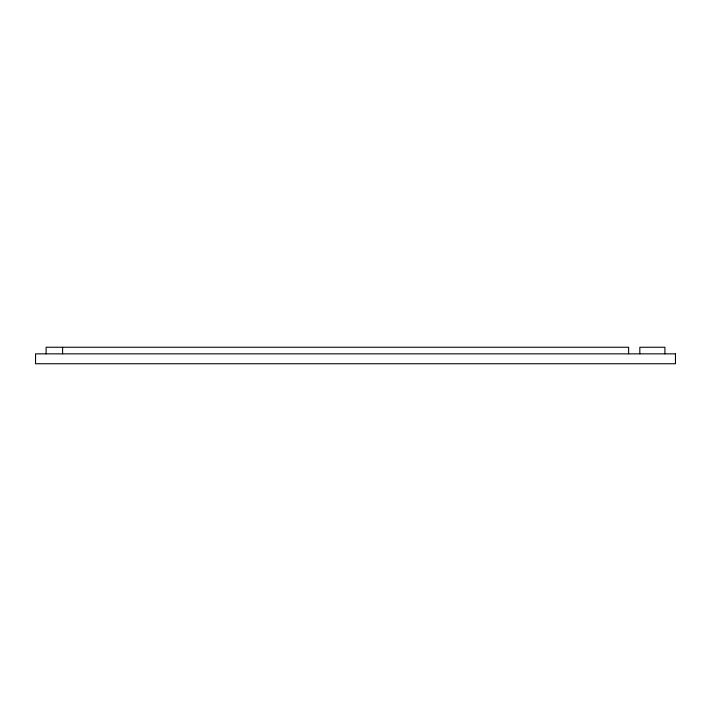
<?xml version="1.0" encoding="UTF-8"?>
<svg xmlns="http://www.w3.org/2000/svg" width="711" height="711" viewBox="0 0 711 711"><rect width="100%" height="100%" fill="white"/><g stroke="black" fill="none" stroke-linecap="round" stroke-linejoin="round"><path stroke-width="1.07" d="M664.892 353.847L664.892 347.252L639.829 347.252L639.829 353.847M628.613 353.847L628.613 347.252L46.108 347.252L46.108 353.847M62.595 347.252L62.595 353.847M675.45 353.847L35.55 353.847L35.55 363.748L675.45 363.748L675.45 353.847"/></g></svg>
